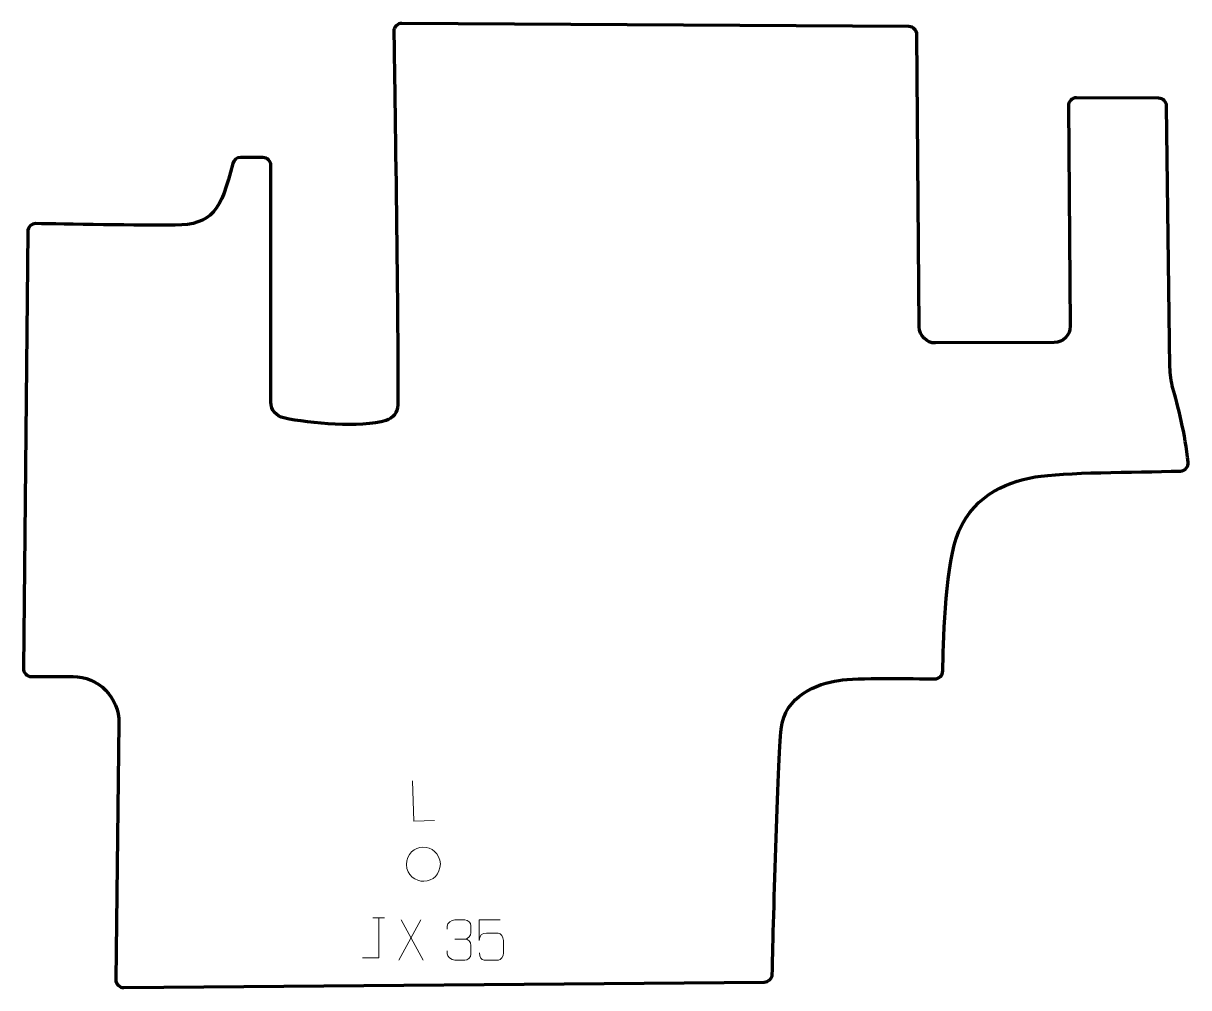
# Model space of a CAD drawing. Header units: millimetres. Extents: x -361 to 361, y -299 to 299.
import ezdxf

# ---------------------------------------------------------------- set-up
doc = ezdxf.new("R2010")
doc.units = ezdxf.units.MM
doc.header["$MEASUREMENT"] = 0
doc.layers.add('layer 1', color=7, linetype='Continuous')
doc.layers.add('layer 2', color=7, linetype='Continuous')

msp = doc.modelspace()

# ---------------------------------------------------------------- linework, layer by layer
at = {"layer": 'layer 1', "color": 250, "lineweight": 9}
for points, knots in [([(-106.0011, -195.0252), (-106.0011, -195.0252), (-118.9454, -195.3817), (-118.9454, -195.3817), (-118.9454, -195.3817), (-118.9454, -195.3817), (-119.6322, -170.4376), (-119.6322, -170.4376)], [0, 0, 0, 0, 0.33333333, 0.33333333, 0.33333333, 0.33333333, 1, 1, 1, 1]), ([(-123.407, -222.3026), (-123.5191, -215.6628), (-118.353, -211.6731), (-113.197, -211.6281), (-113.197, -211.6281), (-108.0463, -211.3893), (-102.6624, -215.3059), (-102.409, -221.9419), (-102.409, -221.9419), (-102.6049, -228.279), (-106.9341, -232.4304), (-112.619, -232.6164), (-112.619, -232.6164), (-117.7697, -232.8552), (-123.1535, -228.9386), (-123.407, -222.3026)], [0, 0, 0, 0, 0.2, 0.2, 0.2, 0.2, 0.4, 0.4, 0.4, 0.4, 0.6, 0.6, 0.6, 0.6, 1, 1, 1, 1]), ([(-150.6185, -280.1404), (-150.6185, -280.1404), (-140.5965, -280.1404), (-140.5965, -280.1404), (-140.5965, -280.1404), (-140.5965, -280.1404), (-140.5965, -255.1868), (-140.5965, -255.1868)], [0, 0, 0, 0, 0.33333333, 0.33333333, 0.33333333, 0.33333333, 1, 1, 1, 1]), ([(-98.2266, -262.2048), (-98.2266, -262.2048), (-98.2266, -260.3476), (-98.2266, -260.3476), (-98.2266, -260.3476), (-98.2409, -258.6057), (-95.5764, -256.4876), (-93.5173, -256.5103), (-93.5173, -256.5103), (-91.4532, -256.5103), (-89.3892, -256.5103), (-87.3255, -256.5103), (-87.3255, -256.5103), (-85.131, -256.5015), (-83.5327, -258.3483), (-83.4883, -260.2604), (-83.4883, -260.2604), (-83.4887, -261.6955), (-83.4887, -263.1306), (-83.4883, -264.5661), (-83.4883, -264.5661), (-83.5369, -266.2196), (-85.1395, -268.4496), (-87.3378, -268.4396), (-87.3378, -268.4396), (-85.1341, -268.4508), (-83.5261, -270.254), (-83.4721, -272.3135), (-83.4721, -272.3135), (-83.4725, -274.0982), (-83.4725, -275.8829), (-83.4721, -277.668), (-83.4721, -277.668), (-83.462, -279.7294), (-85.5169, -281.4925), (-87.3378, -281.4844), (-87.3378, -281.4844), (-89.4031, -281.4841), (-91.4683, -281.4841), (-93.5339, -281.4844), (-93.5339, -281.4844), (-95.7025, -281.4729), (-98.2335, -279.0727), (-98.2521, -277.6109), (-98.2521, -277.6109), (-98.2521, -277.6109), (-98.2521, -275.7023), (-98.2521, -275.7023)], [0, 0, 0, 0, 0.07692308, 0.07692308, 0.07692308, 0.07692308, 0.15384615, 0.15384615, 0.15384615, 0.15384615, 0.23076923, 0.23076923, 0.23076923, 0.23076923, 0.30769231, 0.30769231, 0.30769231, 0.30769231, 0.38461538, 0.38461538, 0.38461538, 0.38461538, 0.46153846, 0.46153846, 0.46153846, 0.46153846, 0.53846154, 0.53846154, 0.53846154, 0.53846154, 0.61538462, 0.61538462, 0.61538462, 0.61538462, 0.69230769, 0.69230769, 0.69230769, 0.69230769, 0.76923077, 0.76923077, 0.76923077, 0.76923077, 0.84615385, 0.84615385, 0.84615385, 0.84615385, 1, 1, 1, 1]), ([(-65.4679, -256.5425), (-65.4679, -256.5425), (-78.3196, -256.5425), (-78.3196, -256.5425), (-78.3196, -256.5425), (-78.3193, -260.7731), (-78.3193, -265.004), (-78.3196, -269.2352), (-78.3196, -269.2352), (-78.3199, -265.9251), (-76.6889, -264.8533), (-73.8769, -264.7928), (-73.8769, -264.7928), (-71.4373, -264.7925), (-68.9978, -264.7925), (-66.5586, -264.7928), (-66.5586, -264.7928), (-64.9088, -264.786), (-63.4339, -267.1665), (-63.4054, -269.2352), (-63.4054, -269.2352), (-63.4057, -271.8225), (-63.4057, -274.4101), (-63.4054, -276.9978), (-63.4054, -276.9978), (-63.3592, -278.9572), (-64.8586, -281.3935), (-66.4845, -281.452), (-66.4845, -281.452), (-68.441, -281.4517), (-73.336, -281.4517), (-75.293, -281.452), (-75.293, -281.452), (-77.1385, -281.4608), (-78.2456, -279.496), (-78.2664, -276.9449)], [0, 0, 0, 0, 0.1, 0.1, 0.1, 0.1, 0.2, 0.2, 0.2, 0.2, 0.3, 0.3, 0.3, 0.3, 0.4, 0.4, 0.4, 0.4, 0.5, 0.5, 0.5, 0.5, 0.6, 0.6, 0.6, 0.6, 0.7, 0.7, 0.7, 0.7, 0.8, 0.8, 0.8, 0.8, 1, 1, 1, 1])]:
    msp.add_open_spline(points, degree=3, knots=knots, dxfattribs=at)
for points in [[(-144.1806, -255.1868), (-144.1806, -255.1868), (-137.0124, -255.1868), (-137.0124, -255.1868)], [(-114.4463, -256.5205), (-114.4463, -256.5205), (-128.1869, -281.4163), (-128.1869, -281.4163)], [(-126.7323, -256.5205), (-126.7323, -256.5205), (-112.9917, -281.474), (-112.9917, -281.474)], [(-93.5169, -268.45), (-93.5169, -268.45), (-87.3205, -268.45), (-87.3205, -268.45)]]:
    msp.add_open_spline(points, degree=3, dxfattribs=at)
at = {"layer": 'layer 2', "color": 230, "lineweight": 200}
msp.add_open_spline([(-303.3617, -293.4376), (-303.3617, -293.4376), (-301.3995, -134.8022), (-301.3995, -134.8022), (-301.3995, -134.8022), (-301.2023, -118.8842), (-314.0505, -105.8748), (-329.9675, -105.8748), (-329.9675, -105.8748), (-329.9675, -105.8748), (-355.5728, -105.8748), (-355.5728, -105.8748), (-355.5728, -105.8748), (-358.3534, -105.8748), (-360.5999, -103.6054), (-360.5724, -100.8248), (-360.5724, -100.8248), (-360.5724, -100.8248), (-357.892, 169.5434), (-357.892, 169.5434), (-357.892, 169.5434), (-357.8644, 172.3219), (-355.5802, 174.5454), (-352.8024, 174.4939), (-352.8024, 174.4939), (-336.683, 174.1948), (-286.2897, 173.3086), (-266.6171, 173.5298), (-266.6171, 173.5298), (-244.0022, 173.7838), (-237.9676, 182.817), (-230.9653, 211.6273), (-230.9653, 211.6273), (-230.4256, 213.8477), (-228.4571, 215.4239), (-226.1725, 215.455), (-226.1725, 215.455), (-221.3578, 215.5202), (-216.0192, 215.4871), (-212.2526, 215.4454), (-212.2526, 215.4454), (-209.5094, 215.4147), (-207.3045, 213.1831), (-207.3091, 210.4395), (-207.3091, 210.4395), (-207.3458, 187.5979), (-207.4897, 92.0554), (-207.3754, 63.9284), (-207.3754, 63.9284), (-207.3564, 59.2019), (-204.0304, 55.1457), (-199.4041, 54.1787), (-199.4041, 54.1787), (-182.6492, 50.6763), (-152.1184, 47.8128), (-135.9475, 52.6501), (-135.9475, 52.6501), (-131.7462, 53.9067), (-128.839, 57.7294), (-128.784, 62.1148), (-128.784, 62.1148), (-128.2819, 102.1706), (-130.7401, 262.6686), (-131.2216, 293.4238), (-131.2216, 293.4238), (-131.2657, 296.2287), (-128.9942, 298.5183), (-126.1896, 298.4999), (-126.1896, 298.4999), (-126.1896, 298.4999), (187.6253, 296.4467), (187.6253, 296.4467), (187.6253, 296.4467), (190.3582, 296.4291), (192.5705, 294.22), (192.5924, 291.487), (192.5924, 291.487), (192.5924, 291.487), (194.0606, 110.5254), (194.0606, 110.5254), (194.0606, 110.5254), (194.1054, 105.0172), (198.5952, 100.5821), (204.1028, 100.6057), (204.1028, 100.6057), (204.1028, 100.6057), (277.5723, 100.919), (277.5723, 100.919), (277.5723, 100.919), (283.1127, 100.9426), (287.5778, 105.467), (287.5295, 111.0077), (287.5295, 111.0077), (287.5295, 111.0077), (286.3374, 247.3778), (286.3374, 247.3778), (286.3374, 247.3778), (286.3131, 250.1679), (288.5765, 252.4381), (291.3663, 252.4218), (291.3663, 252.4218), (291.3663, 252.4218), (342.2015, 252.1269), (342.2015, 252.1269), (342.2015, 252.1269), (344.9268, 252.111), (347.1376, 249.9154), (347.1722, 247.1898), (347.1722, 247.1898), (347.1722, 247.1898), (349.2292, 85.5696), (349.2292, 85.5696), (349.2292, 85.5696), (349.285, 81.1754), (349.9235, 76.8087), (351.1173, 72.5793), (351.1173, 72.5793), (353.8414, 62.9283), (358.8703, 43.5788), (360.5467, 26.8589), (360.5467, 26.8589), (360.8374, 23.9637), (358.6293, 21.4237), (355.721, 21.3401), (355.721, 21.3401), (325.924, 20.4821), (284.128, 20.6698), (265.7708, 17.6722), (265.7708, 17.6722), (246.3077, 14.4944), (225.2557, 4.563), (216.9146, -20.4645), (216.9146, -20.4645), (210.0129, -41.1715), (208.8216, -87.1695), (208.6159, -102.4327), (208.6159, -102.4327), (208.5788, -105.2031), (206.2985, -107.4122), (203.5285, -107.3621), (203.5285, -107.3621), (190.3438, -107.1222), (155.1249, -106.6551), (144.2258, -108.2585), (144.2258, -108.2585), (130.7211, -110.2446), (110.8608, -117.7923), (108.4774, -138.4499), (108.4774, -138.4499), (106.3633, -156.7746), (103.6239, -265.7551), (103.0323, -290.1338), (103.0323, -290.1338), (102.9671, -292.8301), (100.7749, -294.9884), (98.0776, -295.012), (98.0776, -295.012), (98.0776, -295.012), (-298.318, -298.4999), (-298.318, -298.4999), (-298.318, -298.4999), (-301.1208, -298.5246), (-303.3963, -296.2404), (-303.3617, -293.4376)], degree=3, knots=[0, 0, 0, 0, 0.02380952, 0.02380952, 0.02380952, 0.02380952, 0.04761905, 0.04761905, 0.04761905, 0.04761905, 0.07142857, 0.07142857, 0.07142857, 0.07142857, 0.0952381, 0.0952381, 0.0952381, 0.0952381, 0.11904762, 0.11904762, 0.11904762, 0.11904762, 0.14285714, 0.14285714, 0.14285714, 0.14285714, 0.16666667, 0.16666667, 0.16666667, 0.16666667, 0.19047619, 0.19047619, 0.19047619, 0.19047619, 0.21428571, 0.21428571, 0.21428571, 0.21428571, 0.23809524, 0.23809524, 0.23809524, 0.23809524, 0.26190476, 0.26190476, 0.26190476, 0.26190476, 0.28571429, 0.28571429, 0.28571429, 0.28571429, 0.30952381, 0.30952381, 0.30952381, 0.30952381, 0.33333333, 0.33333333, 0.33333333, 0.33333333, 0.35714286, 0.35714286, 0.35714286, 0.35714286, 0.38095238, 0.38095238, 0.38095238, 0.38095238, 0.4047619, 0.4047619, 0.4047619, 0.4047619, 0.42857143, 0.42857143, 0.42857143, 0.42857143, 0.45238095, 0.45238095, 0.45238095, 0.45238095, 0.47619048, 0.47619048, 0.47619048, 0.47619048, 0.5, 0.5, 0.5, 0.5, 0.52380952, 0.52380952, 0.52380952, 0.52380952, 0.54761905, 0.54761905, 0.54761905, 0.54761905, 0.57142857, 0.57142857, 0.57142857, 0.57142857, 0.5952381, 0.5952381, 0.5952381, 0.5952381, 0.61904762, 0.61904762, 0.61904762, 0.61904762, 0.64285714, 0.64285714, 0.64285714, 0.64285714, 0.66666667, 0.66666667, 0.66666667, 0.66666667, 0.69047619, 0.69047619, 0.69047619, 0.69047619, 0.71428571, 0.71428571, 0.71428571, 0.71428571, 0.73809524, 0.73809524, 0.73809524, 0.73809524, 0.76190476, 0.76190476, 0.76190476, 0.76190476, 0.78571429, 0.78571429, 0.78571429, 0.78571429, 0.80952381, 0.80952381, 0.80952381, 0.80952381, 0.83333333, 0.83333333, 0.83333333, 0.83333333, 0.85714286, 0.85714286, 0.85714286, 0.85714286, 0.88095238, 0.88095238, 0.88095238, 0.88095238, 0.9047619, 0.9047619, 0.9047619, 0.9047619, 0.92857143, 0.92857143, 0.92857143, 0.92857143, 0.95238095, 0.95238095, 0.95238095, 0.95238095, 1, 1, 1, 1], dxfattribs=at)

doc.saveas('drawing.dxf')
